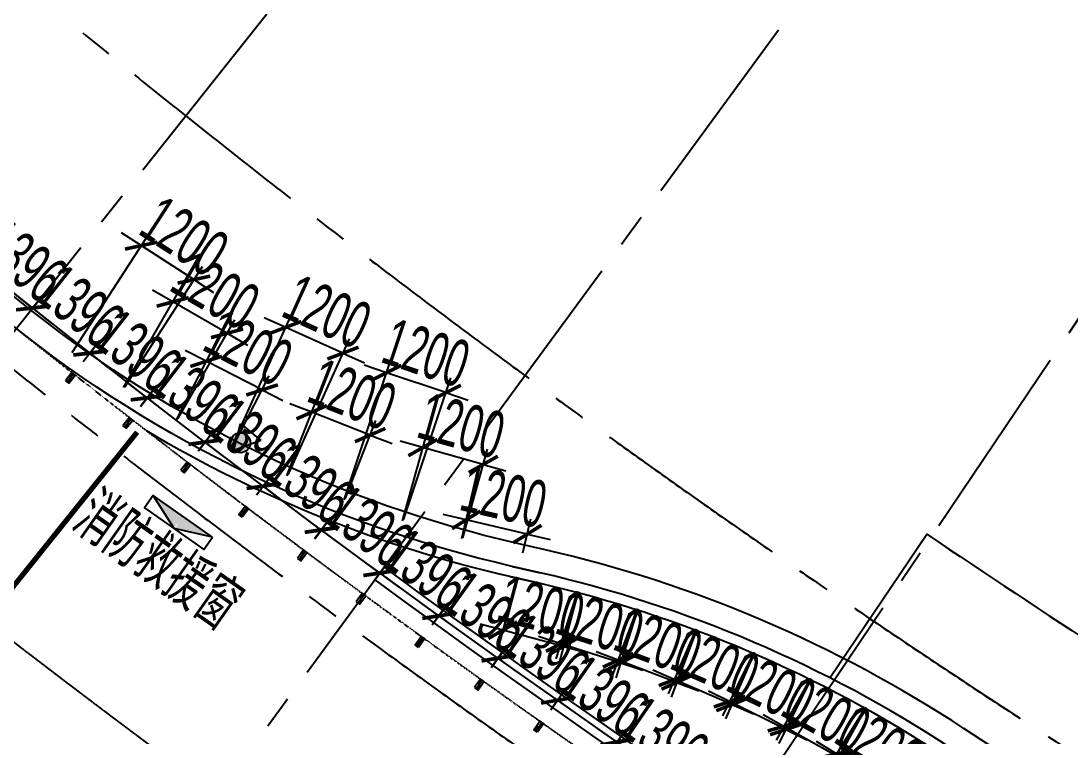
# Model space of a CAD drawing. Extents: x -668578 to 2331563, y -1202445 to 1620273.
# Drawn here: x 747905 to 767992, y 116373 to 130067 of the extents above; entities that cross this region are included whole.
import ezdxf

# ---------------------------------------------------------------- set-up
doc = ezdxf.new("R2010")
doc.units = 0
for name, pattern in [('CENTER2', [28.575, 19.05, -3.175, 3.175, -3.175]), ('DASH', [0.35, 0.25, -0.1]), ('DOT2', [0.125, 0, -0.125])]:
    doc.linetypes.add(name, pattern=pattern)
doc.layers.get('0').update_dxf_attribs({"color": 8})
doc.layers.get('Defpoints').update_dxf_attribs({"color": 8})
for name, color, linetype in [('#文字', 8, 'Continuous'), ('#标注', 8, 'Continuous'), ('#轴线', 8, 'CENTER2'), ('A-AL', 8, 'Continuous'), ('A-BEAM-PLAN-C', 8, 'Continuous'), ('A-FLOR-OTLN', 8, 'DOT2'), ('A-ROOF-DRAN', 8, 'Continuous'), ('A-WIND-FRAM', 8, 'Continuous'), ('dim', 8, 'Continuous'), ('WINDOW', 8, 'Continuous'), ('外轮廓', 8, 'Continuous'), ('建-消防-防火分区填充', 8, 'Continuous'), ('救援窗', 8, 'Continuous'), ('暖-消防-挡烟垂壁', 8, 'Continuous'), ('消防救援', 8, 'Continuous')]:
    doc.layers.add(name, color=color, linetype=linetype)
doc.styles.add('JHZX', font='jrs.shx', dxfattribs={"width": 0.6, "bigfont": 'jhz.shx'})
doc.styles.add('图纸文字', font='txt.shx', dxfattribs={"width": 0.5, "bigfont": 'HZTXT.shx'})
doc.dimstyles.new('JZBZ-300', dxfattribs={"dimscale": 300, "dimtxt": 3, "dimasz": 1.5, "dimexe": 1, "dimexo": 1, "dimgap": 0.5, "dimtad": 1, "dimdec": 0, "dimdsep": 46, "dimtxsty": 'JHZX', "dimblk1": 'ARCHTICK', "dimblk2": 'ARCHTICK', "dimsah": 1, "dimcen": 0, "dimclrd": 1, "dimclre": 1, "dimclrt": 2, "dimazin": 2, "dimtfac": 1, "dimtdec": 0, "dimtix": 1, "dimtmove": 0, "dimatfit": 3, "dimfxl": 0, "dimtolj": 1, "dimlwd": -1, "dimlwe": -1, "dimarcsym": 0})
doc.dimstyles.new('JZBZ-400', dxfattribs={"dimscale": 400, "dimtxt": 3, "dimasz": 1.5, "dimexe": 1, "dimexo": 1, "dimgap": 0.5, "dimtad": 1, "dimdec": 0, "dimdsep": 46, "dimtxsty": 'JHZX', "dimblk1": 'ARCHTICK', "dimblk2": 'ARCHTICK', "dimsah": 1, "dimcen": 0, "dimclrd": 1, "dimclre": 1, "dimclrt": 2, "dimazin": 2, "dimtfac": 1, "dimtdec": 0, "dimtix": 1, "dimtmove": 0, "dimatfit": 3, "dimfxl": 0, "dimtolj": 1, "dimlwd": -1, "dimlwe": -1, "dimarcsym": 0})

# ---------------------------------------------------------------- blocks, each defined once
blk = doc.blocks.new('_ARCHTICK')
at = {"color": 0, "linetype": 'ByBlock', "const_width": 0.15}
blk.add_lwpolyline([(-0.5, -0.5), (0.5, 0.5)], dxfattribs=at)
blk = doc.blocks.new('*D2918')
at = {"layer": '#标注', "ltscale": 300, "transparency": 16777216}
for p, q in [((52517, 44290), (60086, 50671)), ((174425, -21557), (175612, -11729))]:
    blk.add_line(p, q, dxfattribs=at)
blk.add_arc((197092, 166179), 179600, 220.13382, 263.11563, dxfattribs=at)
at = {"layer": 'Defpoints', "color": 0, "ltscale": 300, "transparency": 16777216}
for p in [(197092, 166179), (52212, 44032), (92699, 20035), (174378, -21955)]:
    blk.add_point(p, dxfattribs=at)
at = {"layer": '#标注', "ltscale": 300, "transparency": 16777216, "xscale": 600, "yscale": 600, "zscale": 600}
for p, rotation in [((59781, 50414), 130.1338192809486), ((175564, -12126), 353.1156299250185)]:
    blk.add_blockref('_ARCHTICK', p, dxfattribs=dict(at, rotation=rotation))
at = {"layer": '#标注', "ltscale": 300, "transparency": 16777216, "insert": (112118, 8861), "char_height": 1200, "attachment_point": 5, "rotation": 331.6247, "style": 'JHZX'}
blk.add_mtext('\\A1;42.98°', dxfattribs=at)
blk = doc.blocks.new('*D3001')
at = {"layer": '#标注', "transparency": 16777216}
for p, q in [((-73491, 17043), (-70723, 20972)), ((-70953, 20645), (-64611, 16178)), ((-67149, 12575), (-64381, 16505))]:
    blk.add_line(p, q, dxfattribs=at)
at = {"layer": 'Defpoints', "color": 0, "transparency": 16777216}
for p in [(-73722, 16716), (-64611, 16178), (-67379, 12248)]:
    blk.add_point(p, dxfattribs=at)
at = {"layer": '#标注', "transparency": 16777216, "xscale": 600, "yscale": 600, "zscale": 600}
for p, rotation in [((-70953, 20645), 144.8381265405064), ((-64611, 16178), 324.8381265405064)]:
    blk.add_blockref('_ARCHTICK', p, dxfattribs=dict(at, rotation=rotation))
at = {"layer": '#标注', "transparency": 16777216, "insert": (-67321, 19066), "char_height": 1200, "attachment_point": 5, "rotation": 324.8381, "style": 'JHZX'}
blk.add_mtext('\\A1;7758', dxfattribs=at)
blk = doc.blocks.new('*D287')
at = {"layer": 'Defpoints', "color": 0, "ltscale": 300, "transparency": 16777216}
for p in [(759306, 116279), (759010, 115850), (760159, 115058)]:
    blk.add_point(p, dxfattribs=at)
at = {"layer": 'dim', "color": 1, "ltscale": 300, "transparency": 16777216}
for p, q in [((759306, 116279), (758935, 116535)), ((759181, 116097), (759476, 116526)), ((760455, 115486), (759306, 116279)), ((760330, 115305), (760625, 115733)), ((760455, 115486), (760826, 115231))]:
    blk.add_line(p, q, dxfattribs=at)
at = {"layer": 'dim', "color": 1, "ltscale": 300, "transparency": 16777216, "xscale": 450, "yscale": 450, "zscale": 450}
for p, rotation in [((759306, 116279), 325.4036595532162), ((760455, 115486), 145.4036595532163)]:
    blk.add_blockref('_ARCHTICK', p, dxfattribs=dict(at, rotation=rotation))
at = {"layer": 'dim', "color": 2, "ltscale": 300, "transparency": 16777216, "insert": (760221, 116377), "char_height": 900, "attachment_point": 5, "rotation": 325.4037, "style": 'JHZX'}
blk.add_mtext('\\A1;1396', dxfattribs=at)
blk = doc.blocks.new('*D288')
at = {"layer": 'Defpoints', "color": 0, "ltscale": 300, "transparency": 16777216}
for p in [(758166, 117076), (757869, 116654), (759010, 115850)]:
    blk.add_point(p, dxfattribs=at)
at = {"layer": 'dim', "color": 1, "ltscale": 300, "transparency": 16777216}
for p, q in [((758166, 117076), (757798, 117336)), ((758042, 116900), (758339, 117322)), ((759308, 116272), (758166, 117076)), ((759183, 116096), (759480, 116518)), ((759308, 116272), (759675, 116013))]:
    blk.add_line(p, q, dxfattribs=at)
at = {"layer": 'dim', "color": 1, "ltscale": 300, "transparency": 16777216, "xscale": 450, "yscale": 450, "zscale": 450}
for p, rotation in [((758166, 117076), 324.8380437893306), ((759308, 116272), 144.8380437893306)]:
    blk.add_blockref('_ARCHTICK', p, dxfattribs=dict(at, rotation=rotation))
at = {"layer": 'dim', "color": 2, "ltscale": 300, "transparency": 16777216, "insert": (759082, 117165), "char_height": 900, "attachment_point": 5, "rotation": 324.838, "style": 'JHZX'}
blk.add_mtext('\\A1;1396', dxfattribs=at)
blk = doc.blocks.new('*D289')
at = {"layer": 'Defpoints', "color": 0, "ltscale": 300, "transparency": 16777216}
for p in [(757029, 117883), (756728, 117458), (757866, 116651)]:
    blk.add_point(p, dxfattribs=at)
at = {"layer": 'dim', "color": 1, "ltscale": 300, "transparency": 16777216}
for p, q in [((757029, 117883), (756662, 118143)), ((756901, 117703), (757202, 118127)), ((758167, 117075), (757029, 117883)), ((758040, 116895), (758341, 117319)), ((758167, 117075), (758534, 116814))]:
    blk.add_line(p, q, dxfattribs=at)
at = {"layer": 'dim', "color": 1, "ltscale": 300, "transparency": 16777216, "xscale": 450, "yscale": 450, "zscale": 450}
for p, rotation in [((757029, 117883), 324.6494788223798), ((758167, 117075), 144.6494788223798)]:
    blk.add_blockref('_ARCHTICK', p, dxfattribs=dict(at, rotation=rotation))
at = {"layer": 'dim', "color": 2, "ltscale": 300, "transparency": 16777216, "insert": (757945, 117968), "char_height": 900, "attachment_point": 5, "rotation": 324.6495, "style": 'JHZX'}
blk.add_mtext('\\A1;1396', dxfattribs=at)
blk = doc.blocks.new('*D290')
at = {"layer": 'Defpoints', "color": 0, "ltscale": 300, "transparency": 16777216}
for p in [(755896, 118693), (755594, 118273), (756728, 117458)]:
    blk.add_point(p, dxfattribs=at)
at = {"layer": 'dim', "color": 1, "ltscale": 300, "transparency": 16777216}
for p, q in [((755896, 118693), (755531, 118956)), ((755770, 118517), (756071, 118937)), ((757030, 117878), (755896, 118693)), ((756903, 117702), (757205, 118122)), ((757030, 117878), (757395, 117615))]:
    blk.add_line(p, q, dxfattribs=at)
at = {"layer": 'dim', "color": 1, "ltscale": 300, "transparency": 16777216, "xscale": 450, "yscale": 450, "zscale": 450}
for p, rotation in [((755896, 118693), 324.2726244038689), ((757030, 117878), 144.2726244038689)]:
    blk.add_blockref('_ARCHTICK', p, dxfattribs=dict(at, rotation=rotation))
at = {"layer": 'dim', "color": 2, "ltscale": 300, "transparency": 16777216, "insert": (756813, 118773), "char_height": 900, "attachment_point": 5, "rotation": 324.2726, "style": 'JHZX'}
blk.add_mtext('\\A1;1396', dxfattribs=at)
blk = doc.blocks.new('*D291')
at = {"layer": 'Defpoints', "color": 0, "ltscale": 300, "transparency": 16777216}
for p in [(754769, 119512), (754466, 119096), (755594, 118273)]:
    blk.add_point(p, dxfattribs=at)
at = {"layer": 'dim', "color": 1, "ltscale": 300, "transparency": 16777216}
for p, q in [((754769, 119512), (754406, 119777)), ((754643, 119338), (754946, 119754)), ((755897, 118689), (754769, 119512)), ((755771, 118516), (756074, 118931)), ((755897, 118689), (756261, 118424))]:
    blk.add_line(p, q, dxfattribs=at)
at = {"layer": 'dim', "color": 1, "ltscale": 300, "transparency": 16777216, "xscale": 450, "yscale": 450, "zscale": 450}
for p, rotation in [((754769, 119512), 323.8954884192359), ((755897, 118689), 143.8954884192359)]:
    blk.add_blockref('_ARCHTICK', p, dxfattribs=dict(at, rotation=rotation))
at = {"layer": 'dim', "color": 2, "ltscale": 300, "transparency": 16777216, "insert": (755687, 119585), "char_height": 900, "attachment_point": 5, "rotation": 323.8955, "style": 'JHZX'}
blk.add_mtext('\\A1;1396', dxfattribs=at)
blk = doc.blocks.new('*D292')
at = {"layer": 'Defpoints', "color": 0, "ltscale": 300, "transparency": 16777216}
for p in [(753648, 120337), (753344, 119926), (754466, 119096)]:
    blk.add_point(p, dxfattribs=at)
at = {"layer": 'dim', "color": 1, "ltscale": 300, "transparency": 16777216}
for p, q in [((753648, 120337), (753286, 120605)), ((753522, 120167), (753826, 120578)), ((754770, 119507), (753648, 120337)), ((754645, 119337), (754949, 119748)), ((754770, 119507), (755132, 119240))]:
    blk.add_line(p, q, dxfattribs=at)
at = {"layer": 'dim', "color": 1, "ltscale": 300, "transparency": 16777216, "xscale": 450, "yscale": 450, "zscale": 450}
for p, rotation in [((753648, 120337), 323.5185516009878), ((754770, 119507), 143.5185516009878)]:
    blk.add_blockref('_ARCHTICK', p, dxfattribs=dict(at, rotation=rotation))
at = {"layer": 'dim', "color": 2, "ltscale": 300, "transparency": 16777216, "insert": (754566, 120405), "char_height": 900, "attachment_point": 5, "rotation": 323.5186, "style": 'JHZX'}
blk.add_mtext('\\A1;1396', dxfattribs=at)
blk = doc.blocks.new('*D293')
at = {"layer": 'Defpoints', "color": 0, "ltscale": 300, "transparency": 16777216}
for p in [(752535, 121172), (752230, 120767), (753344, 119926)]:
    blk.add_point(p, dxfattribs=at)
at = {"layer": 'dim', "color": 1, "ltscale": 300, "transparency": 16777216}
for p, q in [((752535, 121172), (752176, 121443)), ((752410, 121007), (752716, 121411)), ((753649, 120331), (752535, 121172)), ((753525, 120166), (753830, 120570)), ((753649, 120331), (754008, 120059))]:
    blk.add_line(p, q, dxfattribs=at)
at = {"layer": 'dim', "color": 1, "ltscale": 300, "transparency": 16777216, "xscale": 450, "yscale": 450, "zscale": 450}
for p, rotation in [((752535, 121172), 322.9529481392142), ((753649, 120331), 142.9529481392142)]:
    blk.add_blockref('_ARCHTICK', p, dxfattribs=dict(at, rotation=rotation))
at = {"layer": 'dim', "color": 2, "ltscale": 300, "transparency": 16777216, "insert": (753454, 121230), "char_height": 900, "attachment_point": 5, "rotation": 322.9529, "style": 'JHZX'}
blk.add_mtext('\\A1;1396', dxfattribs=at)
blk = doc.blocks.new('*D294')
at = {"layer": 'Defpoints', "color": 0, "ltscale": 300, "transparency": 16777216}
for p in [(751424, 122015), (751115, 121608), (752227, 120764)]:
    blk.add_point(p, dxfattribs=at)
at = {"layer": 'dim', "color": 1, "ltscale": 300, "transparency": 16777216}
for p, q in [((751424, 122015), (751066, 122287)), ((751297, 121847), (751606, 122253)), ((752536, 121170), (751424, 122015)), ((752408, 121002), (752717, 121409)), ((752536, 121170), (752894, 120898))]:
    blk.add_line(p, q, dxfattribs=at)
at = {"layer": 'dim', "color": 1, "ltscale": 300, "transparency": 16777216, "xscale": 450, "yscale": 450, "zscale": 450}
for p, rotation in [((751424, 122015), 322.7645602841589), ((752536, 121170), 142.7645602841589)]:
    blk.add_blockref('_ARCHTICK', p, dxfattribs=dict(at, rotation=rotation))
at = {"layer": 'dim', "color": 2, "ltscale": 300, "transparency": 16777216, "insert": (752343, 122070), "char_height": 900, "attachment_point": 5, "rotation": 322.7646, "style": 'JHZX'}
blk.add_mtext('\\A1;1396', dxfattribs=at)
blk = doc.blocks.new('*D295')
at = {"layer": 'Defpoints', "color": 0, "ltscale": 300, "transparency": 16777216}
for p in [(750320, 122863), (750010, 122460), (751115, 121608)]:
    blk.add_point(p, dxfattribs=at)
at = {"layer": 'dim', "color": 1, "ltscale": 300, "transparency": 16777216}
for p, q in [((750320, 122863), (749963, 123137)), ((750193, 122698), (750503, 123100)), ((751425, 122011), (750320, 122863)), ((751299, 121846), (751609, 122248)), ((751425, 122011), (751782, 121736))]:
    blk.add_line(p, q, dxfattribs=at)
at = {"layer": 'dim', "color": 1, "ltscale": 300, "transparency": 16777216, "xscale": 450, "yscale": 450, "zscale": 450}
for p, rotation in [((750320, 122863), 322.3875820396568), ((751425, 122011), 142.3875820396568)]:
    blk.add_blockref('_ARCHTICK', p, dxfattribs=dict(at, rotation=rotation))
at = {"layer": 'dim', "color": 2, "ltscale": 300, "transparency": 16777216, "insert": (751239, 122912), "char_height": 900, "attachment_point": 5, "rotation": 322.3876, "style": 'JHZX'}
blk.add_mtext('\\A1;1396', dxfattribs=at)
blk = doc.blocks.new('*D296')
at = {"layer": 'Defpoints', "color": 0, "ltscale": 300, "transparency": 16777216}
for p in [(749220, 123718), (748909, 123320), (750010, 122460)]:
    blk.add_point(p, dxfattribs=at)
at = {"layer": 'dim', "color": 1, "ltscale": 300, "transparency": 16777216}
for p, q in [((749220, 123718), (748865, 123995)), ((749094, 123556), (749405, 123954)), ((750320, 122858), (749220, 123718)), ((750194, 122697), (750505, 123095)), ((750320, 122858), (750675, 122581))]:
    blk.add_line(p, q, dxfattribs=at)
at = {"layer": 'dim', "color": 1, "ltscale": 300, "transparency": 16777216, "xscale": 450, "yscale": 450, "zscale": 450}
for p, rotation in [((749220, 123718), 322.0103795533367), ((750320, 122858), 142.0103795533367)]:
    blk.add_blockref('_ARCHTICK', p, dxfattribs=dict(at, rotation=rotation))
at = {"layer": 'dim', "color": 2, "ltscale": 300, "transparency": 16777216, "insert": (750140, 123761), "char_height": 900, "attachment_point": 5, "rotation": 322.0104, "style": 'JHZX'}
blk.add_mtext('\\A1;1396', dxfattribs=at)
blk = doc.blocks.new('*D297')
at = {"layer": 'Defpoints', "color": 0, "ltscale": 300, "transparency": 16777216}
for p in [(748127, 124581), (747815, 124186), (748909, 123320)]:
    blk.add_point(p, dxfattribs=at)
at = {"layer": 'dim', "color": 1, "ltscale": 300, "transparency": 16777216}
for p, q in [((748127, 124581), (747774, 124860)), ((748001, 124421), (748313, 124816)), ((749222, 123714), (748127, 124581)), ((749096, 123555), (749408, 123950)), ((749222, 123714), (749575, 123435))]:
    blk.add_line(p, q, dxfattribs=at)
at = {"layer": 'dim', "color": 1, "ltscale": 300, "transparency": 16777216, "xscale": 450, "yscale": 450, "zscale": 450}
for p, rotation in [((748127, 124581), 321.6333410802117), ((749222, 123714), 141.6333410802117)]:
    blk.add_blockref('_ARCHTICK', p, dxfattribs=dict(at, rotation=rotation))
at = {"layer": 'dim', "color": 2, "ltscale": 300, "transparency": 16777216, "insert": (749047, 124618), "char_height": 900, "attachment_point": 5, "rotation": 321.6333, "style": 'JHZX'}
blk.add_mtext('\\A1;1396', dxfattribs=at)
blk = doc.blocks.new('*D298')
at = {"layer": 'Defpoints', "color": 0, "ltscale": 300, "transparency": 16777216}
for p in [(747039, 125450), (746726, 125060), (747815, 124186)]:
    blk.add_point(p, dxfattribs=at)
at = {"layer": 'dim', "color": 1, "ltscale": 300, "transparency": 16777216}
for p, q in [((747039, 125450), (746688, 125732)), ((746914, 125294), (747227, 125684)), ((748128, 124577), (747039, 125450)), ((748002, 124420), (748316, 124811)), ((748128, 124577), (748479, 124295))]:
    blk.add_line(p, q, dxfattribs=at)
at = {"layer": 'dim', "color": 1, "ltscale": 300, "transparency": 16777216, "xscale": 450, "yscale": 450, "zscale": 450}
for p, rotation in [((747039, 125450), 321.2562965409917), ((748128, 124577), 141.2562965409917)]:
    blk.add_blockref('_ARCHTICK', p, dxfattribs=dict(at, rotation=rotation))
at = {"layer": 'dim', "color": 2, "ltscale": 300, "transparency": 16777216, "insert": (747959, 125481), "char_height": 900, "attachment_point": 5, "rotation": 321.2563, "style": 'JHZX'}
blk.add_mtext('\\A1;1396', dxfattribs=at)
blk = doc.blocks.new('A$C6e55dde9')
at = {"layer": '救援窗'}
h = blk.add_hatch(color=256, dxfattribs=at)
edge = h.paths.add_edge_path()
edge.add_arc((-839, -143), 839, 350.4779, 360)
edge.add_arc((839, -143), 839, 180, 189.5221)
edge.add_line((12, -282), (693, 0))
edge.add_line((693, 0), (-693, 0))
edge.add_line((-693, 0), (-12, -282))
edge = h.paths.add_edge_path()
edge.add_line((-12, -282), (0, -287))
edge.add_line((0, -287), (12, -282))
edge.add_arc((839, -143), 839, 180, 189.5221, ccw=False)
edge.add_arc((-839, -143), 839, -9.5221, 0, ccw=False)
blk.add_lwpolyline([(693, 0), (-693, 0), (-693, -287), (693, -287)], close=True, dxfattribs=at)
blk.add_lwpolyline([(693, 0), (0, -287), (-693, 0)], dxfattribs=at)
blk = doc.blocks.new('A$Cf5e5299f')
at = {"layer": '#标注', "ltscale": 300}
blk.add_blockref('A$C6e55dde9', (0, 0), dxfattribs=at)
at = {"layer": '#文字', "style": '图纸文字', "width": 0.7}
blk.add_text('消防救援窗', height=1000, dxfattribs=at).set_placement((-1646, -1458))
blk = doc.blocks.new('*D1389')
at = {"layer": '#标注', "color": 1, "ltscale": 300, "transparency": 16777216}
for p, q in [((765032, 116237), (764340, 115184)), ((764505, 115435), (764129, 115682)), ((766035, 115578), (765343, 114525)), ((765508, 114776), (764505, 115435)), ((765508, 114776), (765884, 114528))]:
    blk.add_line(p, q, dxfattribs=at)
at = {"layer": 'Defpoints', "color": 0, "ltscale": 300, "transparency": 16777216}
for p in [(765197, 116488), (766200, 115829), (764505, 115435)]:
    blk.add_point(p, dxfattribs=at)
at = {"layer": '#标注', "color": 1, "ltscale": 300, "transparency": 16777216, "xscale": 450, "yscale": 450, "zscale": 450}
for p, rotation in [((764505, 115435), 326.6789839248809), ((765508, 114776), 146.6789839248809)]:
    blk.add_blockref('_ARCHTICK', p, dxfattribs=dict(at, rotation=rotation))
at = {"layer": '#标注', "color": 2, "ltscale": 300, "transparency": 16777216, "insert": (765336, 115607), "char_height": 900, "attachment_point": 5, "rotation": 326.679, "style": 'JHZX'}
blk.add_mtext('\\A1;1200', dxfattribs=at)
blk = doc.blocks.new('*D1390')
at = {"layer": '#标注', "color": 1, "ltscale": 300, "transparency": 16777216}
for p, q in [((764017, 116864), (763347, 115796)), ((763507, 116050), (763125, 116289)), ((765033, 116227), (764364, 115159)), ((764523, 115413), (763507, 116050)), ((764523, 115413), (764905, 115174))]:
    blk.add_line(p, q, dxfattribs=at)
at = {"layer": 'Defpoints', "color": 0, "ltscale": 300, "transparency": 16777216}
for p in [(764176, 117118), (765193, 116481), (763507, 116050)]:
    blk.add_point(p, dxfattribs=at)
at = {"layer": '#标注', "color": 1, "ltscale": 300, "transparency": 16777216, "xscale": 450, "yscale": 450, "zscale": 450}
for p, rotation in [((763507, 116050), 327.9262343943354), ((764523, 115413), 147.9262343943355)]:
    blk.add_blockref('_ARCHTICK', p, dxfattribs=dict(at, rotation=rotation))
at = {"layer": '#标注', "color": 2, "ltscale": 300, "transparency": 16777216, "insert": (764334, 116240), "char_height": 900, "attachment_point": 5, "rotation": 327.9262, "style": 'JHZX'}
blk.add_mtext('\\A1;1200', dxfattribs=at)
blk = doc.blocks.new('*D1391')
at = {"layer": '#标注', "color": 1, "ltscale": 300, "transparency": 16777216}
for p, q in [((762965, 117414), (762350, 116314)), ((762496, 116576), (762103, 116795)), ((764012, 116828), (763397, 115728)), ((763543, 115990), (762496, 116576)), ((763543, 115990), (763936, 115770))]:
    blk.add_line(p, q, dxfattribs=at)
at = {"layer": 'Defpoints', "color": 0, "ltscale": 300, "transparency": 16777216}
for p in [(763111, 117676), (764159, 117090), (762496, 116576)]:
    blk.add_point(p, dxfattribs=at)
at = {"layer": '#标注', "color": 1, "ltscale": 300, "transparency": 16777216, "xscale": 450, "yscale": 450, "zscale": 450}
for p, rotation in [((762496, 116576), 330.7791362788038), ((763543, 115990), 150.7791362788038)]:
    blk.add_blockref('_ARCHTICK', p, dxfattribs=dict(at, rotation=rotation))
at = {"layer": '#标注', "color": 2, "ltscale": 300, "transparency": 16777216, "insert": (763313, 116806), "char_height": 900, "attachment_point": 5, "rotation": 330.7791, "style": 'JHZX'}
blk.add_mtext('\\A1;1200', dxfattribs=at)
blk = doc.blocks.new('*D1392')
at = {"layer": '#标注', "color": 1, "ltscale": 300, "transparency": 16777216}
for p, q in [((761887, 117911), (761327, 116781)), ((762962, 117378), (762403, 116248)), ((761461, 117050), (761058, 117250)), ((762536, 116517), (761461, 117050)), ((762536, 116517), (762939, 116317))]:
    blk.add_line(p, q, dxfattribs=at)
at = {"layer": 'Defpoints', "color": 0, "ltscale": 300, "transparency": 16777216}
for p in [(762021, 118179), (763096, 117646), (761461, 117050)]:
    blk.add_point(p, dxfattribs=at)
at = {"layer": '#标注', "color": 1, "ltscale": 300, "transparency": 16777216, "xscale": 450, "yscale": 450, "zscale": 450}
for p, rotation in [((761461, 117050), 333.6320381632703), ((762536, 116517), 153.6320381632703)]:
    blk.add_blockref('_ARCHTICK', p, dxfattribs=dict(at, rotation=rotation))
at = {"layer": '#标注', "color": 2, "ltscale": 300, "transparency": 16777216, "insert": (762265, 117321), "char_height": 900, "attachment_point": 5, "rotation": 333.632, "style": 'JHZX'}
blk.add_mtext('\\A1;1200', dxfattribs=at)
blk = doc.blocks.new('*D1393')
at = {"layer": '#标注', "color": 1, "ltscale": 300, "transparency": 16777216}
for p, q in [((760786, 118353), (760283, 117197)), ((761887, 117874), (761384, 116718)), ((760403, 117472), (759990, 117652)), ((761503, 116993), (760403, 117472)), ((761503, 116993), (761916, 116814))]:
    blk.add_line(p, q, dxfattribs=at)
at = {"layer": 'Defpoints', "color": 0, "ltscale": 300, "transparency": 16777216}
for p in [(760906, 118628), (762006, 118149), (760403, 117472)]:
    blk.add_point(p, dxfattribs=at)
at = {"layer": '#标注', "color": 1, "ltscale": 300, "transparency": 16777216, "xscale": 450, "yscale": 450, "zscale": 450}
for p, rotation in [((760403, 117472), 336.4849400477381), ((761503, 116993), 156.4849400477381)]:
    blk.add_blockref('_ARCHTICK', p, dxfattribs=dict(at, rotation=rotation))
at = {"layer": '#标注', "color": 2, "ltscale": 300, "transparency": 16777216, "insert": (761193, 117783), "char_height": 900, "attachment_point": 5, "rotation": 336.4849, "style": 'JHZX'}
blk.add_mtext('\\A1;1200', dxfattribs=at)
blk = doc.blocks.new('*D1394')
at = {"layer": '#标注', "color": 1, "ltscale": 300, "transparency": 16777216}
for p, q in [((759665, 118740), (759220, 117560)), ((760787, 118316), (760343, 117137)), ((759326, 117841), (758905, 118000)), ((760448, 117418), (759326, 117841)), ((760448, 117418), (760869, 117259))]:
    blk.add_line(p, q, dxfattribs=at)
at = {"layer": 'Defpoints', "color": 0, "ltscale": 300, "transparency": 16777216}
for p in [(759770, 119021), (760893, 118597), (759326, 117841)]:
    blk.add_point(p, dxfattribs=at)
at = {"layer": '#标注', "color": 1, "ltscale": 300, "transparency": 16777216, "xscale": 450, "yscale": 450, "zscale": 450}
for p, rotation in [((759326, 117841), 339.3378419322064), ((760448, 117418), 159.3378419322064)]:
    blk.add_blockref('_ARCHTICK', p, dxfattribs=dict(at, rotation=rotation))
at = {"layer": '#标注', "color": 2, "ltscale": 300, "transparency": 16777216, "insert": (760099, 118191), "char_height": 900, "attachment_point": 5, "rotation": 339.3378, "style": 'JHZX'}
blk.add_mtext('\\A1;1200', dxfattribs=at)
blk = doc.blocks.new('*D1395')
at = {"layer": '#标注', "color": 1, "ltscale": 300, "transparency": 16777216}
for p, q in [((758525, 119071), (758139, 117871)), ((759667, 118704), (759282, 117504)), ((758231, 118156), (757803, 118294)), ((759374, 117789), (758231, 118156)), ((759374, 117789), (759802, 117652))]:
    blk.add_line(p, q, dxfattribs=at)
at = {"layer": 'Defpoints', "color": 0, "ltscale": 300, "transparency": 16777216}
for p in [(758617, 119356), (759759, 118989), (758231, 118156)]:
    blk.add_point(p, dxfattribs=at)
at = {"layer": '#标注', "color": 1, "ltscale": 300, "transparency": 16777216, "xscale": 450, "yscale": 450, "zscale": 450}
for p, rotation in [((758231, 118156), 342.1907438166743), ((759374, 117789), 162.1907438166743)]:
    blk.add_blockref('_ARCHTICK', p, dxfattribs=dict(at, rotation=rotation))
at = {"layer": '#标注', "color": 2, "ltscale": 300, "transparency": 16777216, "insert": (758986, 118544), "char_height": 900, "attachment_point": 5, "rotation": 342.1907, "style": 'JHZX'}
blk.add_mtext('\\A1;1200', dxfattribs=at)
blk = doc.blocks.new('*D1396')
at = {"layer": '#标注', "color": 1, "ltscale": 300, "transparency": 16777216}
for p, q in [((757370, 119344), (757045, 118126)), ((758530, 119034), (758204, 117817)), ((757122, 118416), (756688, 118532)), ((758282, 118107), (757122, 118416)), ((758282, 118107), (758716, 117990))]:
    blk.add_line(p, q, dxfattribs=at)
at = {"layer": 'Defpoints', "color": 0, "ltscale": 300, "transparency": 16777216}
for p in [(757448, 119634), (758607, 119324), (757122, 118416)]:
    blk.add_point(p, dxfattribs=at)
at = {"layer": '#标注', "color": 1, "ltscale": 300, "transparency": 16777216, "xscale": 450, "yscale": 450, "zscale": 450}
for p, rotation in [((757122, 118416), 345.0436457011422), ((758282, 118107), 165.0436457011422)]:
    blk.add_blockref('_ARCHTICK', p, dxfattribs=dict(at, rotation=rotation))
at = {"layer": '#标注', "color": 2, "ltscale": 300, "transparency": 16777216, "insert": (757857, 118841), "char_height": 900, "attachment_point": 5, "rotation": 345.0436, "style": 'JHZX'}
blk.add_mtext('\\A1;1200', dxfattribs=at)
blk = doc.blocks.new('*D1397')
at = {"layer": '#标注', "color": 1, "ltscale": 300, "transparency": 16777216}
for p, q in [((756339, 120168), (756490, 120818)), ((756422, 120526), (755984, 120627)), ((757591, 120254), (756422, 120526)), ((757508, 119897), (757659, 120547)), ((757591, 120254), (758029, 120153))]:
    blk.add_line(p, q, dxfattribs=at)
at = {"layer": 'Defpoints', "color": 0, "ltscale": 300, "transparency": 16777216}
for p in [(756422, 120526), (756271, 119876), (757440, 119605)]:
    blk.add_point(p, dxfattribs=at)
at = {"layer": '#标注', "color": 1, "ltscale": 300, "transparency": 16777216, "xscale": 450, "yscale": 450, "zscale": 450}
for p, rotation in [((756422, 120526), 346.9351686009751), ((757591, 120254), 166.9351686009751)]:
    blk.add_blockref('_ARCHTICK', p, dxfattribs=dict(at, rotation=rotation))
at = {"layer": '#标注', "color": 2, "ltscale": 300, "transparency": 16777216, "insert": (757142, 120974), "char_height": 900, "attachment_point": 5, "rotation": 346.9352, "style": 'JHZX'}
blk.add_mtext('\\A1;1200', dxfattribs=at)
blk = doc.blocks.new('*D1398')
at = {"layer": '#标注', "color": 1, "ltscale": 300, "transparency": 16777216}
for p, q in [((755201, 120507), (755673, 122198)), ((755593, 121909), (755159, 122030)), ((756749, 121587), (755593, 121909)), ((756357, 120185), (756829, 121876)), ((756749, 121587), (757182, 121466))]:
    blk.add_line(p, q, dxfattribs=at)
at = {"layer": 'Defpoints', "color": 0, "ltscale": 300, "transparency": 16777216}
for p in [(755593, 121909), (755120, 120219), (756276, 119896)]:
    blk.add_point(p, dxfattribs=at)
at = {"layer": '#标注', "color": 1, "ltscale": 300, "transparency": 16777216, "xscale": 450, "yscale": 450, "zscale": 450}
for p, rotation in [((755593, 121909), 344.3942077762511), ((756749, 121587), 164.3942077762511)]:
    blk.add_blockref('_ARCHTICK', p, dxfattribs=dict(at, rotation=rotation))
at = {"layer": '#标注', "color": 2, "ltscale": 300, "transparency": 16777216, "insert": (756332, 122326), "char_height": 900, "attachment_point": 5, "rotation": 344.3942, "style": 'JHZX'}
blk.add_mtext('\\A1;1200', dxfattribs=at)
blk = doc.blocks.new('*D1399')
at = {"layer": '#标注', "color": 1, "ltscale": 300, "transparency": 16777216}
for p, q in [((754085, 120909), (754992, 123624)), ((754897, 123339), (754471, 123482)), ((756035, 122959), (754897, 123339)), ((755223, 120529), (756131, 123243)), ((756035, 122959), (756462, 122816))]:
    blk.add_line(p, q, dxfattribs=at)
at = {"layer": 'Defpoints', "color": 0, "ltscale": 300, "transparency": 16777216}
for p in [(754897, 123339), (753990, 120625), (755128, 120244)]:
    blk.add_point(p, dxfattribs=at)
at = {"layer": '#标注', "color": 1, "ltscale": 300, "transparency": 16777216, "xscale": 450, "yscale": 450, "zscale": 450}
for p, rotation in [((754897, 123339), 341.5174322358417), ((756035, 122959), 161.5174322358417)]:
    blk.add_blockref('_ARCHTICK', p, dxfattribs=dict(at, rotation=rotation))
at = {"layer": '#标注', "color": 2, "ltscale": 300, "transparency": 16777216, "insert": (755657, 123718), "char_height": 900, "attachment_point": 5, "rotation": 341.5174, "style": 'JHZX'}
blk.add_mtext('\\A1;1200', dxfattribs=at)
blk = doc.blocks.new('*D1400')
at = {"layer": '#标注', "color": 1, "ltscale": 300, "transparency": 16777216}
for p, q in [((752990, 121366), (753576, 122864)), ((753467, 122585), (753048, 122748)), ((754585, 122148), (753467, 122585)), ((754108, 120929), (754694, 122427)), ((754585, 122148), (755004, 121984))]:
    blk.add_line(p, q, dxfattribs=at)
at = {"layer": 'Defpoints', "color": 0, "ltscale": 300, "transparency": 16777216}
for p in [(753467, 122585), (752881, 121087), (753999, 120650)]:
    blk.add_point(p, dxfattribs=at)
at = {"layer": '#标注', "color": 1, "ltscale": 300, "transparency": 16777216, "xscale": 450, "yscale": 450, "zscale": 450}
for p, rotation in [((753467, 122585), 338.6406566954327), ((754585, 122148), 158.6406566954327)]:
    blk.add_blockref('_ARCHTICK', p, dxfattribs=dict(at, rotation=rotation))
at = {"layer": '#标注', "color": 2, "ltscale": 300, "transparency": 16777216, "insert": (754244, 122925), "char_height": 900, "attachment_point": 5, "rotation": 338.6407, "style": 'JHZX'}
blk.add_mtext('\\A1;1200', dxfattribs=at)
blk = doc.blocks.new('*D1401')
at = {"layer": '#标注', "color": 1, "ltscale": 300, "transparency": 16777216}
for p, q in [((751920, 121878), (753093, 124482)), ((752969, 124208), (752559, 124393)), ((754064, 123715), (752969, 124208)), ((753014, 121385), (754187, 123989)), ((754064, 123715), (754474, 123531))]:
    blk.add_line(p, q, dxfattribs=at)
at = {"layer": 'Defpoints', "color": 0, "ltscale": 300, "transparency": 16777216}
for p in [(752969, 124208), (751797, 121604), (752891, 121111)]:
    blk.add_point(p, dxfattribs=at)
at = {"layer": '#标注', "color": 1, "ltscale": 300, "transparency": 16777216, "xscale": 450, "yscale": 450, "zscale": 450}
for p, rotation in [((752969, 124208), 335.7638811550236), ((754064, 123715), 155.7638811550236)]:
    blk.add_blockref('_ARCHTICK', p, dxfattribs=dict(at, rotation=rotation))
at = {"layer": '#标注', "color": 2, "ltscale": 300, "transparency": 16777216, "insert": (753763, 124509), "char_height": 900, "attachment_point": 5, "rotation": 335.7639, "style": 'JHZX'}
blk.add_mtext('\\A1;1200', dxfattribs=at)
blk = doc.blocks.new('*D1402')
at = {"layer": '#标注', "color": 1, "ltscale": 300, "transparency": 16777216}
for p, q in [((750877, 122442), (751585, 123825)), ((751448, 123558), (751048, 123763)), ((752517, 123011), (751448, 123558)), ((751945, 121895), (752653, 123278)), ((752517, 123011), (752917, 122806))]:
    blk.add_line(p, q, dxfattribs=at)
at = {"layer": 'Defpoints', "color": 0, "ltscale": 300, "transparency": 16777216}
for p in [(751448, 123558), (750740, 122175), (751808, 121628)]:
    blk.add_point(p, dxfattribs=at)
at = {"layer": '#标注', "color": 1, "ltscale": 300, "transparency": 16777216, "xscale": 450, "yscale": 450, "zscale": 450}
for p, rotation in [((751448, 123558), 332.8871056146127), ((752517, 123011), 152.8871056146127)]:
    blk.add_blockref('_ARCHTICK', p, dxfattribs=dict(at, rotation=rotation))
at = {"layer": '#标注', "color": 2, "ltscale": 300, "transparency": 16777216, "insert": (752256, 123819), "char_height": 900, "attachment_point": 5, "rotation": 332.8871, "style": 'JHZX'}
blk.add_mtext('\\A1;1200', dxfattribs=at)
blk = doc.blocks.new('*D1403')
at = {"layer": '#标注', "color": 1, "ltscale": 300, "transparency": 16777216}
for p, q in [((749863, 123058), (750957, 124954)), ((750807, 124694), (750418, 124919)), ((751847, 124094), (750807, 124694)), ((750903, 122458), (751997, 124354)), ((751847, 124094), (752236, 123869))]:
    blk.add_line(p, q, dxfattribs=at)
at = {"layer": 'Defpoints', "color": 0, "ltscale": 300, "transparency": 16777216}
for p in [(750807, 124694), (749713, 122798), (750753, 122199)]:
    blk.add_point(p, dxfattribs=at)
at = {"layer": '#标注', "color": 1, "ltscale": 300, "transparency": 16777216, "xscale": 450, "yscale": 450, "zscale": 450}
for p, rotation in [((750807, 124694), 330.0103300742059), ((751847, 124094), 150.0103300742059)]:
    blk.add_blockref('_ARCHTICK', p, dxfattribs=dict(at, rotation=rotation))
at = {"layer": '#标注', "color": 2, "ltscale": 300, "transparency": 16777216, "insert": (751627, 124914), "char_height": 900, "attachment_point": 5, "rotation": 330.0103, "style": 'JHZX'}
blk.add_mtext('\\A1;1200', dxfattribs=at)
blk = doc.blocks.new('*D1404')
at = {"layer": '#标注', "color": 1, "ltscale": 300, "transparency": 16777216}
for p, q in [((748882, 123724), (750367, 126023)), ((750204, 125771), (749826, 126015)), ((751212, 125120), (750204, 125771)), ((749890, 123073), (751375, 125372)), ((751212, 125120), (751590, 124875))]:
    blk.add_line(p, q, dxfattribs=at)
at = {"layer": 'Defpoints', "color": 0, "ltscale": 300, "transparency": 16777216}
for p in [(750204, 125771), (748719, 123472), (749727, 122821)]:
    blk.add_point(p, dxfattribs=at)
at = {"layer": '#标注', "color": 1, "ltscale": 300, "transparency": 16777216, "xscale": 450, "yscale": 450, "zscale": 450}
for p, rotation in [((750204, 125771), 327.1335545337943), ((751212, 125120), 147.1335545337943)]:
    blk.add_blockref('_ARCHTICK', p, dxfattribs=dict(at, rotation=rotation))
at = {"layer": '#标注', "color": 2, "ltscale": 300, "transparency": 16777216, "insert": (751034, 125949), "char_height": 900, "attachment_point": 5, "rotation": 327.1336, "style": 'JHZX'}
blk.add_mtext('\\A1;1200', dxfattribs=at)
blk = doc.blocks.new('幕墙分隔')
for p, q in [((-40, -100), (40, 100)), ((0, 100), (0, -100))]:
    blk.add_line(p, q)
blk.add_lwpolyline([(-40, 100), (40, 100), (40, -100), (-40, -100)], close=True)
blk = doc.blocks.new('A$C4E971703')
at = {"layer": '暖-消防-挡烟垂壁', "color": 3, "linetype": 'DASH', "const_width": 100}
blk.add_lwpolyline([(65471, 68584), (75773, 81424)], dxfattribs=at)
blk = doc.blocks.new('A$C1BDD5639')
at = {"layer": '消防救援', "linetype": 'ByBlock'}
h = blk.add_hatch(color=256, dxfattribs=at)
h.dxf.hatch_style = 1
edge = h.paths.add_edge_path()
edge.add_arc((-283, 16), 191, 0, 360)
for p, q in [((-475, 16), (0, 254)), ((0, 254), (0, -254)), ((0, -254), (-475, 16))]:
    blk.add_line(p, q, dxfattribs=at)
blk.add_circle((-283, 16), 191, dxfattribs=at)
blk = doc.blocks.new('A$C47405904')
at = {"layer": 'A-AL'}
for points in [[(-89278, 9481, -0.031021), (-108755, 27069, 0.415715), (-113080, 27106), (-145267, -4699, 0.412976), (-145302, -9004, 0.149442), (-10240, -82596, 0.358696), (-6809, -80780)], [(-23311, -21874, -0.064773), (-71512, 1542, 0.089348), (-79518, 4959), (-80049, 5081, -0.111413), (-89357, 9543)]]:
    blk.add_lwpolyline(points, format="xyb", dxfattribs=at)
at = {"layer": 'A-BEAM-PLAN-C'}
blk.add_lwpolyline([(-74075, 2511), (-72219, 5260, 0.019988), (-58290, -3366), (-59841, -6107)], format="xyb", dxfattribs=at)
at = {"layer": 'A-FLOR-OTLN'}
blk.add_arc((42590, 175095), 212150, 224.36474, 258.37779, dxfattribs=at)
at = {"layer": 'A-ROOF-DRAN'}
blk.add_line((-82778, 4384), (-82600, 4626), dxfattribs=at)
for radius, end in [(211500, 263.30526), (211800, 259.3487)]:
    blk.add_arc((42590, 175095), radius, 233.70702, end, dxfattribs=at)
at = {"layer": '外轮廓', "color": 3}
for p, q in [((-80148, 4642), (-79617, 4520)), ((-80192, 4447), (-79662, 4325))]:
    blk.add_line(p, q, dxfattribs=at)
at = {"layer": '外轮廓', "color": 3, "linetype": 'DASH', "ltscale": 5}
blk.add_lwpolyline([(-109158, 16478), (-135454, -11643, 0.41242), (-135330, -15318, 0.140163), (-7770, -80593, 0.412914), (-4719, -78556), (3836, -36160, 0.415851), (1787, -33095, -0.057061), (-44213, -18484, 0.041227), (-47955, -17165, 0.051572), (-52855, -16406), (-54407, -16327, -0.116659), (-64974, -13255, -0.058192), (-105484, 16602, 0.414617), (-109158, 16478)], format="xyb", close=True, dxfattribs=at)
at = {"layer": '外轮廓', "color": 3}
for points in [[(-22739, -22538), (-22739, -22538, -0.065678), (-71758, 1166, 0.089348), (-79617, 4520), (-80148, 4642, -0.112531), (-89717, 9256)], [(-71868, 999, 0.089348), (-79662, 4325), (-80192, 4447, -0.077996), (-87130, 7225)]]:
    blk.add_lwpolyline(points, format="xyb", dxfattribs=at)
at = {"layer": '外轮廓'}
blk.add_lwpolyline([(-121288, -519), (-118726, 2220), (-115370, -853), (-110280, 4590, 0.040861), (-80517, -18001), (-80939, -18683), (-81519, -19619), (-85361, -25823), (-83075, -27260), (-84128, -28961, -0.04882), (-121288, -519)], format="xyb", close=True, dxfattribs=at)
at = {"layer": '建-消防-防火分区填充'}
for p in [(-88604, 8247), (-87503, 7387), (-86397, 6534), (-85285, 5689), (-84167, 4852), (-81916, 3198), (-80782, 2382), (-79643, 1574)]:
    blk.add_point(p, dxfattribs=at)
at = {"layer": 'A-WIND-FRAM', "xscale": -1}
for p, rotation in [((-88604, 8247), 141.8219288691532), ((-87503, 7387), 142.1989617050226), ((-86397, 6534), 142.5759953173047), ((-84167, 4852), 143.329983151912), ((-83044, 4021), 143.7070181645245), ((-80782, 2382), 144.461090967414)]:
    blk.add_blockref('幕墙分隔', p, dxfattribs=dict(at, rotation=rotation))
at = {"layer": 'A-WIND-FRAM'}
for p, rotation in [((-85285, 5689), 142.9529481391246), ((-81916, 3198), 144.0840559546267), ((-79643, 1574), 144.8380437892341)]:
    blk.add_blockref('幕墙分隔', p, dxfattribs=dict(at, rotation=rotation))
at = {"layer": 'WINDOW'}
blk.add_blockref('A$C4E971703', (-163098, -74215), dxfattribs=at)
at = {"layer": '消防救援', "linetype": 'ByBlock', "rotation": 49.88363710349917}
blk.add_blockref('A$C1BDD5639', (-85155, 7212), dxfattribs=at)
blk = doc.blocks.new('A$Caccc0cd0')
at = {"layer": '#标注'}
dim = blk.add_aligned_dim(p1=(-73721.6, 16715.6), p2=(-67379.4, 12247.9), distance=4807, dimstyle='JZBZ-400', override={"dimclrd": 256, "dimclre": 256, "dimclrt": 256}, dxfattribs=at)
dim.commit()
dim.dimension.update_dxf_attribs({"geometry": '*D3001', "text_midpoint": (-67321.5, 19065.6)})
blk = doc.blocks.new('DSGDFG')
at = {"layer": '#标注', "ltscale": 300}
blk.add_arc((197092.2, 166179.2), 257800, 220.136073, 263.11563, dxfattribs=at)
at = {"layer": '#轴线', "ltscale": 200}
for p, q in [((35227.4, -36910.9), (78982.9, 17988.6)), ((43365.9, -43147.5), (84924.4, 13442)), ((91040.7, 9133.5), (51745.5, -49056.6))]:
    blk.add_line(p, q, dxfattribs=at)
for radius in [206950, 212800, 220600, 228400, 236200, 244000, 251800, 257800]:
    blk.add_arc((197092.2, 166179.2), radius, 218.438892, 265.140584, dxfattribs=at)
at = {"layer": '#标注', "ltscale": 300}
blk.add_blockref('A$Caccc0cd0', (154502.6, -8915.6), dxfattribs=at)
dim = blk.add_angular_dim_3p(base=(92698.6, 20034.9), center=(197092.1, 166179.2), p1=(52211.6, 44032.2), p2=(174377.5, -21954.5), dimstyle='JZBZ-400', override={"dimclrd": 256, "dimclre": 256, "dimclrt": 256}, dxfattribs=at)
dim.commit()
dim.dimension.update_dxf_attribs({"geometry": '*D2918', "text_midpoint": (112118.4, 8861.3)})
blk = doc.blocks.new('HGDTRET')
at = {"layer": 'dim', "ltscale": 300}
for p1, p2, distance, picture, middle in [((747814.7, 124186.1), (746725.9, 125059.8), -500.6, '*D298', (747959.1, 125481.3)), ((748909.3, 123319.6), (747814.7, 124186.1), -503.5, '*D297', (749047, 124618.1)), ((750009.5, 122460.3), (748909.3, 123319.6), -505, '*D296', (750139.6, 123760.8)), ((751115.4, 121608.3), (750009.5, 122460.3), -508, '*D295', (751238.7, 122912)), ((752226.9, 120763.5), (751115.4, 121608.3), -510.3, '*D294', (752343, 122069.9)), ((753343.9, 119926.1), (752229.7, 120767.2), -506.8, '*D293', (753453.6, 121230)), ((754466.4, 119096.1), (753343.9, 119926.1), -511.2, '*D292', (754565.8, 120404.6)), ((755594.3, 118273.5), (754466.4, 119096.1), -514.2, '*D291', (755686.9, 119585)), ((756727.6, 117458.3), (755594.3, 118273.5), -517.2, '*D290', (756813.3, 118772.8)), ((757866.3, 116650.6), (756727.6, 117458.3), -520.1, '*D289', (757945.1, 117968)), ((759010.2, 115850.3), (757868.9, 116654.3), -516.3, '*D288', (759082.4, 117164.9)), ((760159.4, 115057.7), (759010.2, 115850.3), -520.8, '*D287', (760221.2, 116376.6))]:
    dim = blk.add_aligned_dim(p1=p1, p2=p2, distance=distance, dimstyle='JZBZ-300', dxfattribs=at)
    dim.commit()
    dim.dimension.update_dxf_attribs({"geometry": picture, "text_midpoint": middle})
blk = doc.blocks.new('HRTYTET')
at = {"layer": '#标注', "ltscale": 300}
for p1, p2, distance, picture, middle in [((749727.2, 122821.3), (748719.3, 123472.5), -2736.4, '*D1404', (751033.8, 125949.2)), ((750752.8, 122198.6), (749713.5, 122798.4), -2188.4, '*D1403', (751626.9, 124913.5)), ((752891.3, 121111.4), (751797.1, 121604), -2855.8, '*D1401', (753762.8, 124508.9)), ((751808.4, 121628.1), (750740.3, 122175), -1553.9, '*D1402', (752256, 123818.8)), ((755128.1, 120244.1), (753990, 120624.5), -2862.3, '*D1399', (755656.6, 123718)), ((753998.8, 120649.7), (752881.2, 121086.7), -1608.3, '*D1400', (754244.3, 122924.8)), ((756276.2, 119895.7), (755120.5, 120218.5), -1755.6, '*D1398', (756332.1, 122325.9)), ((757440.4, 119605), (756271.4, 119876.2), -666.6, '*D1397', (757142.2, 120974.4)), ((758607, 119324.3), (757447.7, 119634), 1260.5, '*D1396', (757856.9, 118841.1)), ((759759.1, 118989.2), (758616.7, 119356.2), 1260.5, '*D1395', (758985.9, 118543.9)), ((760893.2, 118597.2), (759770.4, 119020.6), 1260.5, '*D1394', (760098.7, 118190.9)), ((762006.3, 118149.2), (760905.9, 118628), 1260.5, '*D1393', (761192.6, 117782.9)), ((763095.7, 117646.3), (762020.6, 118179.3), 1260.5, '*D1392', (762264.8, 117321.1)), ((764158.8, 117089.9), (763111.5, 117675.7), 1260.5, '*D1391', (763312.7, 116806.4)), ((765192.8, 116481.2), (764176, 117118.4), 1260.5, '*D1390', (764333.7, 116240.2)), ((766200, 115828.9), (765197.2, 116488.1), 1260.5, '*D1389', (765335.8, 115606.6))]:
    dim = blk.add_aligned_dim(p1=p1, p2=p2, distance=distance, dimstyle='JZBZ-300', override={"dimfxl": 200}, dxfattribs=at)
    dim.commit()
    dim.dimension.update_dxf_attribs({"geometry": picture, "text_midpoint": middle})

msp = doc.modelspace()

# ---------------------------------------------------------------- block references
at = {"layer": '#标注'}
for name, p in [('HGDTRET', (0, 0)), ('DSGDFG', (682948.9, 123910))]:
    msp.add_blockref(name, p, dxfattribs=at)
at = {"layer": '#标注', "ltscale": 300, "rotation": 324.8826227386286}
msp.add_blockref('A$Cf5e5299f', (750999.3, 120593.9), dxfattribs=at)
at = {"layer": 'dim', "ltscale": 300}
msp.add_blockref('A$C47405904', (837451.5, 114994.4), dxfattribs=at)
at = {"layer": 'dim'}
msp.add_blockref('HRTYTET', (0, 0), dxfattribs=at)

doc.saveas('drawing.dxf')
